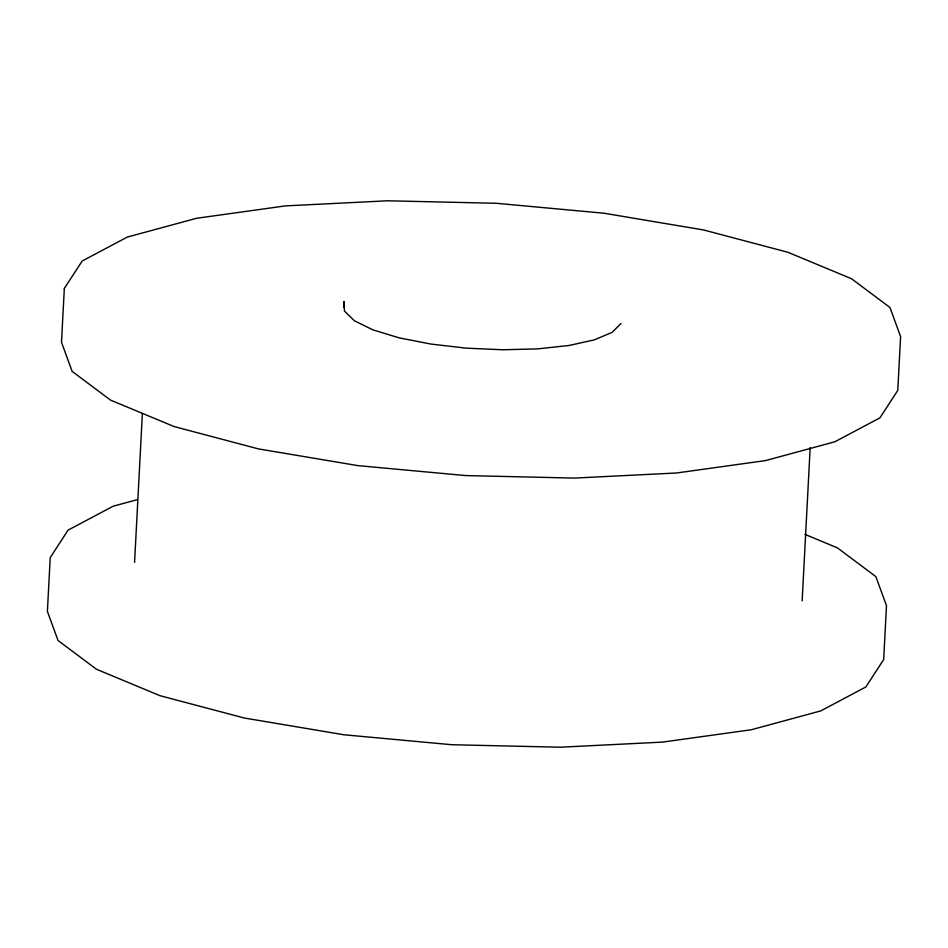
<?xml version="1.0" encoding="UTF-8"?>
<svg xmlns="http://www.w3.org/2000/svg" width="948" height="948" viewBox="0 0 948 948"><rect width="100%" height="100%" fill="white"/><g stroke="black" fill="none" stroke-linecap="round" stroke-linejoin="round"><path stroke-width="1.42" d="M134.569 562.437L142.378 413.494M343.65 307.389L343.958 301.5L344.468 311.086L354.386 320.779L373.038 329.904L399.144 337.855L430.925 344.065L466.226 348.141L502.63 349.776L537.658 348.876L568.919 345.499L594.289 339.882L612.053 332.393L620.976 323.552M802.15 600.866L810.185 447.492M137.259 499.679L113.203 506.196L68.078 530.133L50.22 557.59L47.4 611.413L58.041 640.504L96.459 669.252L160.022 695.702L244.406 718.039L343.863 734.759L451.604 744.713L560.304 747.214L662.545 742.106L751.349 729.735L820.695 710.929L865.82 686.992L883.678 659.547L886.499 605.713L875.857 576.621L837.44 547.873L804.982 534.376M64.322 288.453L61.502 342.287L72.143 371.379L110.561 400.127L174.124 426.564L258.508 448.914L357.965 465.634L465.717 475.576L574.405 478.088L676.647 472.981L765.463 460.598L834.797 441.804L879.922 417.867L897.78 390.41L900.6 336.587L889.959 307.496L851.541 278.748L787.978 252.298L703.594 229.961L604.137 213.241L496.397 203.287L387.696 200.786L285.455 205.894L196.651 218.265L127.305 237.071L82.18 261.008L64.322 288.453"/></g></svg>
